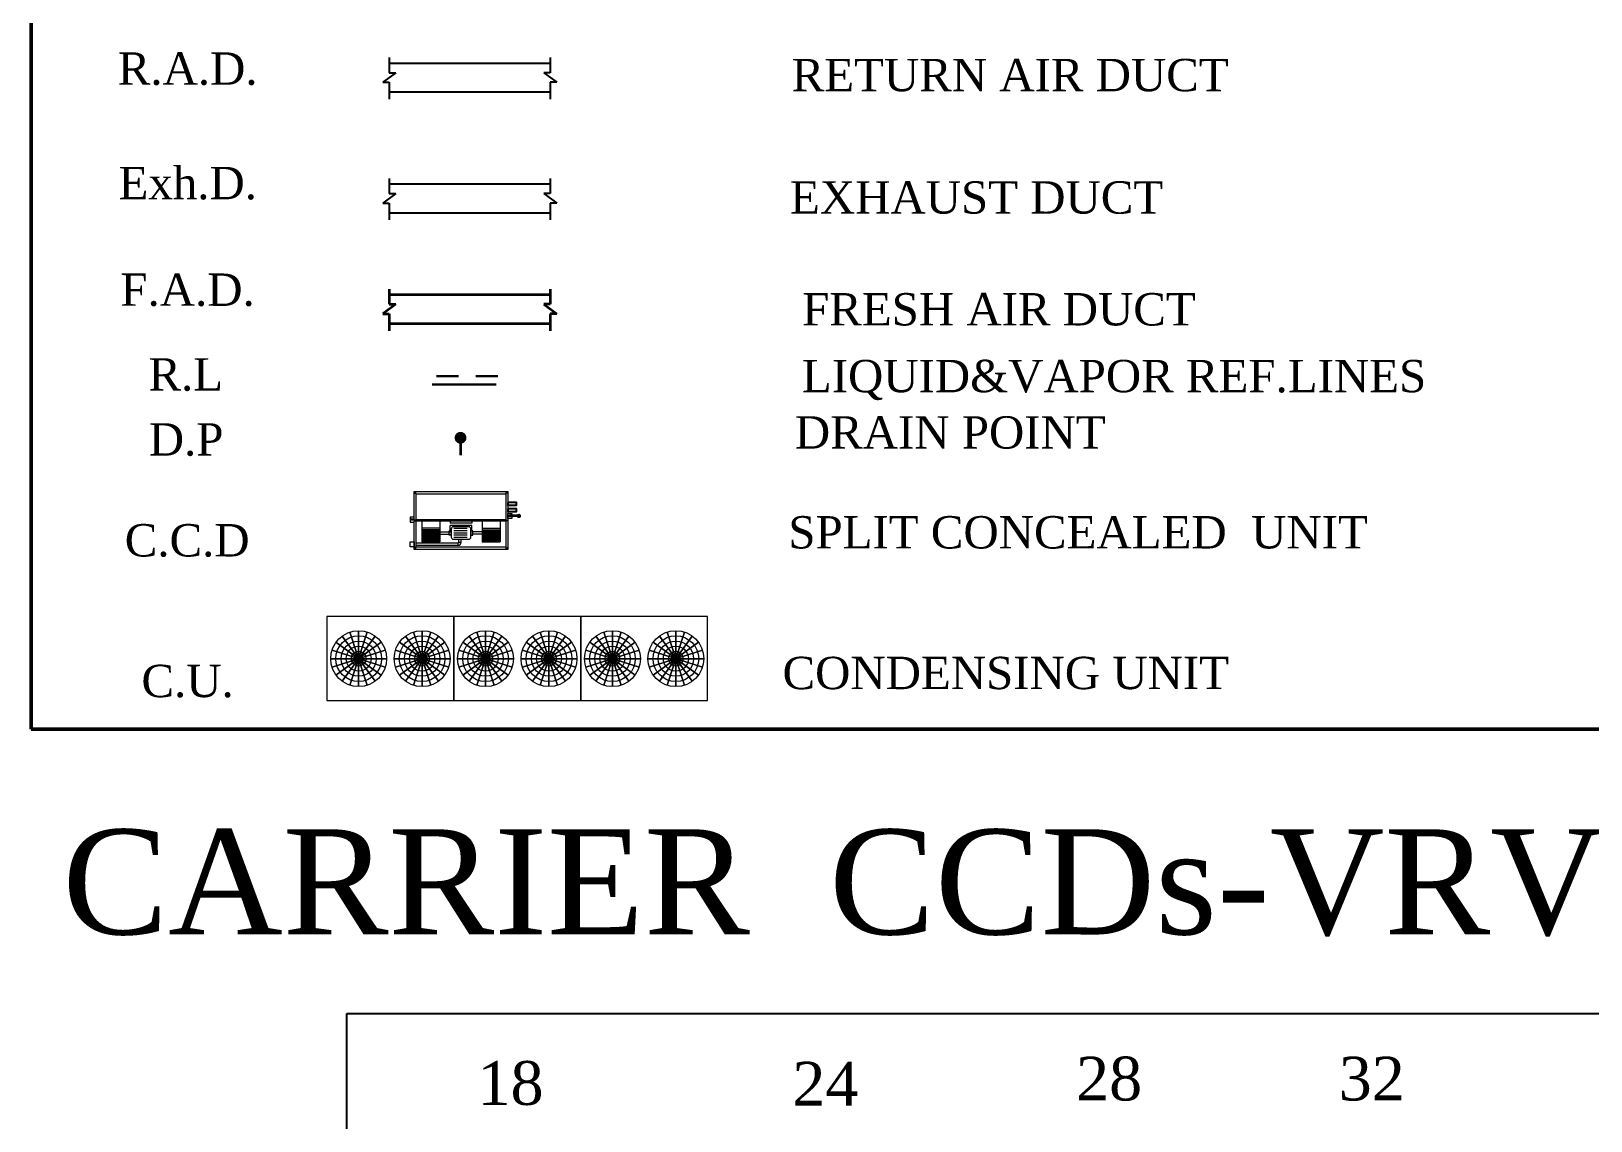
# Model space of a CAD drawing. Extents: x 847 to 949, y 444 to 823.
# Drawn here: x 929.71 to 938.63, y 798.67 to 804.9 of the extents above; entities that cross this region are included whole.
import ezdxf

# ---------------------------------------------------------------- set-up
doc = ezdxf.new("R2010")
doc.units = 0
doc.header["$MEASUREMENT"] = 0
for name, pattern in [('DASHDOT', [25.4, 12.7, -6.35, 0, -6.35]), ('DASHED', [19.05, 12.7, -6.35]), ('HIDDEN', [0.375, 0.25, -0.125]), ('HIDDEN-Z', [3, 2, -1])]:
    doc.linetypes.add(name, pattern=pattern)
for name, color, linetype in [('01_AC-EQUIP', 206, 'CONTINUOUS'), ('04_AC-R.DUCT', 6, 'CONTINUOUS'), ('M-CH-WP-R', 40, 'HIDDEN-Z'), ('M-CH-WP-S', 142, 'CONTINUOUS'), ('M-DUCT-SA', 5, 'CONTINUOUS')]:
    doc.layers.add(name, color=color, linetype=linetype)
for name, color, linetype, lineweight in [('04-AC_F.A.DUCT', 4, 'CONTINUOUS', 35), ('A-SHEET-2', 1, 'CONTINUOUS', 50), ('AC-TEXT', 15, 'CONTINUOUS', 30), ('AC.REF(R). PIPING', 94, 'DASHED', 30), ('AC.REF(S). PIPING', 3, 'CONTINUOUS', 30), ('AREA', 42, 'CONTINUOUS', 18), ('WIRRING', 252, 'CONTINUOUS', 13)]:
    doc.layers.add(name, color=color, linetype=linetype, lineweight=lineweight)
doc.styles.add('AC', font='romans.shx', dxfattribs={"height": 0.2})

# ---------------------------------------------------------------- blocks, each defined once
blk = doc.blocks.new('A$C79D946D2')
at = {"layer": '01_AC-EQUIP', "color": 1, "lineweight": 20}
for p, q in [((0.071, 0.696), (0.05, 0.696)), ((0.06, 0.703), (0.06, 0.689)), ((1.175, 0.696), (1.196, 0.696)), ((1.186, 0.703), (1.186, 0.689)), ((1.199, 0.355), (0.046, 0.355)), ((0.071, 0.355), (0.05, 0.355)), ((0.06, 0.362), (0.06, 0.348)), ((1.173, 0.365), (0.073, 0.365)), ((1.173, 0.345), (0.073, 0.345)), ((0.142, 0.345), (0.142, 0.094)), ((0.363, 0.262), (0.142, 0.262)), ((0.363, 0.241), (0.142, 0.241)), ((0.363, 0.224), (0.142, 0.224)), ((0.363, 0.213), (0.142, 0.213)), ((0.363, 0.203), (0.142, 0.203)), ((0.363, 0.192), (0.142, 0.192)), ((0.363, 0.345), (0.363, 0.094)), ((0.363, 0.215), (0.503, 0.215)), ((0.49, 0.345), (0.49, 0.324)), ((0.757, 0.324), (0.49, 0.324)), ((0.757, 0.295), (0.49, 0.295)), ((0.49, 0.227), (0.49, 0.295)), ((0.536, 0.261), (0.7, 0.261)), ((0.536, 0.233), (0.7, 0.233)), ((0.536, 0.205), (0.7, 0.205)), ((0.757, 0.345), (0.757, 0.324)), ((0.757, 0.227), (0.757, 0.295)), ((0.882, 0.215), (0.77, 0.215)), ((0.882, 0.345), (0.882, 0.094)), ((0.882, 0.262), (1.104, 0.262)), ((0.882, 0.241), (1.104, 0.241)), ((0.882, 0.224), (1.104, 0.224)), ((0.882, 0.213), (1.104, 0.213)), ((0.882, 0.203), (1.104, 0.203)), ((0.882, 0.192), (1.104, 0.192)), ((1.104, 0.345), (1.104, 0.094)), ((1.175, 0.355), (1.196, 0.355)), ((1.186, 0.362), (1.186, 0.348)), ((0.046, 0.076), (0.046, 0.076)), ((0.046, 0.048), (0.046, 0.048)), ((0.071, 0.016), (0.05, 0.016)), ((0.06, 0.023), (0.06, 0.009)), ((0.582, 0.076), (0.073, 0.076)), ((0.582, 0.048), (0.073, 0.048)), ((0.363, 0.183), (0.142, 0.183)), ((0.363, 0.175), (0.142, 0.175)), ((0.363, 0.165), (0.142, 0.165)), ((0.363, 0.154), (0.142, 0.154)), ((0.363, 0.144), (0.142, 0.144)), ((0.363, 0.135), (0.142, 0.135)), ((0.363, 0.127), (0.142, 0.127)), ((0.363, 0.12), (0.142, 0.12)), ((0.363, 0.115), (0.142, 0.115)), ((0.363, 0.11), (0.142, 0.11)), ((0.363, 0.107), (0.142, 0.107)), ((0.363, 0.103), (0.142, 0.103)), ((0.363, 0.1), (0.142, 0.1)), ((0.363, 0.098), (0.142, 0.098)), ((0.363, 0.094), (0.142, 0.094)), ((0.363, 0.187), (0.503, 0.187)), ((0.536, 0.177), (0.7, 0.177)), ((0.536, 0.149), (0.7, 0.149)), ((0.582, 0.076), (0.582, 0.048)), ((0.596, 0.09), (0.596, 0.124)), ((0.596, 0.09), (0.624, 0.09)), ((0.624, 0.09), (0.624, 0.124)), ((0.882, 0.187), (0.77, 0.187)), ((0.882, 0.183), (1.104, 0.183)), ((0.882, 0.175), (1.104, 0.175)), ((0.882, 0.165), (1.104, 0.165)), ((0.882, 0.154), (1.104, 0.154)), ((0.882, 0.144), (1.104, 0.144)), ((0.882, 0.135), (1.104, 0.135)), ((0.882, 0.127), (1.104, 0.127)), ((0.882, 0.12), (1.104, 0.12)), ((0.882, 0.115), (1.104, 0.115)), ((0.882, 0.11), (1.104, 0.11)), ((0.882, 0.107), (1.104, 0.107)), ((0.882, 0.103), (1.104, 0.103)), ((0.882, 0.1), (1.104, 0.1)), ((0.882, 0.098), (1.104, 0.098)), ((0.882, 0.094), (1.104, 0.094)), ((1.175, 0.016), (1.196, 0.016)), ((1.186, 0.023), (1.186, 0.009))]:
    blk.add_line(p, q, dxfattribs=at)
at = {"layer": '01_AC-EQUIP', "color": 1, "linetype": 'DASHDOT', "lineweight": 20}
for p, q in [((0.363, 0.175), (0.142, 0.175)), ((0.882, 0.175), (1.104, 0.175))]:
    blk.add_line(p, q, dxfattribs=at)
at = {"layer": '01_AC-EQUIP', "color": 1, "lineweight": 20}
for points in [[(1.199, 0.71), (1.199, 0), (0.046, 0), (0.046, 0.71)], [(0.046, 0.365), (0.046, 0.71), (1.199, 0.71), (1.199, 0.365)], [(0.073, 0.365), (0.073, 0.684), (1.173, 0.684), (1.173, 0.365)], [(1.173, 0.345), (1.173, 0.027), (0.073, 0.027), (0.073, 0.345)]]:
    blk.add_lwpolyline(points, dxfattribs=at)
for points in [[(0, 0.335), (0.046, 0.335), (0.046, 0.398), (0, 0.398)], [(1.246, 0.378), (1.199, 0.378), (1.199, 0.441), (1.246, 0.441)], [(0.503, 0.175), (0.477, 0.175), (0.477, 0.227), (0.503, 0.227)], [(0.744, 0.175), (0.77, 0.175), (0.77, 0.227), (0.744, 0.227)], [(0, 0.095), (0.046, 0.095), (0.046, 0.032), (0, 0.032)]]:
    blk.add_lwpolyline(points, close=True, dxfattribs=at)
blk.add_lwpolyline([(0.531, 0.124), (0.716, 0.124, 0.414214), (0.744, 0.152), (0.744, 0.25, 0.414214), (0.716, 0.278), (0.531, 0.278, 0.414214), (0.503, 0.25), (0.503, 0.152, 0.414214)], format="xyb", close=True, dxfattribs=at)
for centre in [(1.223, 0.411), (0.023, 0.368)]:
    blk.add_circle(centre, 0.0098, dxfattribs=at)
for radius in [0.014, 0.042]:
    blk.add_arc((0.582, 0.09), radius, 270.0006, 0.0006, dxfattribs=at)
at = {"layer": '01_AC-EQUIP', "color": 1, "lineweight": 20, "extrusion": (0, 0, -1)}
for centre, major_axis, start_param, end_param in [((0.06, 0.696), (0.00835, 0), 4.712389, 10.995574), ((0.06, 0.696), (0.00474, 0), -1.570796, 4.712389), ((0.06, 0.355), (0.00835, 0), 4.712389, 10.995574), ((0.06, 0.355), (0.00474, 0), -1.570796, 4.712389), ((0.06, 0.016), (0.00835, 0), 4.712389, 10.995574), ((0.06, 0.016), (0.00474, 0), -1.570796, 4.712389)]:
    blk.add_ellipse(centre, major_axis=major_axis, ratio=0.646018, start_param=start_param, end_param=end_param, dxfattribs=at)
at = {"layer": '01_AC-EQUIP', "color": 1, "lineweight": 20}
for centre, major_axis, start_param, end_param in [((1.186, 0.696), (-0.00835, 0), 4.712389, 10.995574), ((1.186, 0.696), (-0.00474, 0), -1.570796, 4.712389), ((1.186, 0.355), (-0.00835, 0), 4.712389, 10.995574), ((1.186, 0.355), (-0.00474, 0), -1.570796, 4.712389), ((1.186, 0.016), (-0.00835, 0), 4.712389, 10.995574), ((1.186, 0.016), (-0.00474, 0), -1.570796, 4.712389)]:
    blk.add_ellipse(centre, major_axis=major_axis, ratio=0.646018, start_param=start_param, end_param=end_param, dxfattribs=at)
at = {"layer": '04-AC_F.A.DUCT', "color": 4}
blk.add_line((1.334, 0.411), (1.223, 0.411), dxfattribs=at)
at = {"layer": '04-AC_F.A.DUCT', "color": 4, "const_width": 0.0265}
blk.add_lwpolyline([(1.332, 0.424, 1), (1.337, 0.398, 1)], format="xyb", close=True, dxfattribs=at)
at = {"layer": 'M-CH-WP-R', "color": 6, "linetype": 'ByBlock', "ltscale": 1.5}
blk.add_lwpolyline([(1.199, 0.577), (1.199, 0.545), (1.305, 0.545), (1.305, 0.577)], close=True, dxfattribs=at)
at = {"layer": 'M-CH-WP-S', "color": 5, "linetype": 'ByBlock', "ltscale": 1.5}
blk.add_lwpolyline([(1.199, 0.498), (1.199, 0.466), (1.305, 0.466), (1.305, 0.498)], close=True, dxfattribs=at)
blk = doc.blocks.new('WEWE')
at = {"layer": '04-AC_F.A.DUCT', "lineweight": 0}
for p, q in [((1045.926, -331.56), (1045.516, -332.124)), ((1045.926, -332.124), (1045.516, -331.56)), ((1045.516, -332.124), (1045.926, -331.56)), ((1045.516, -331.56), (1045.926, -332.124)), ((1045.829, -331.51), (1045.613, -332.174)), ((1045.829, -332.174), (1045.613, -331.51)), ((1045.613, -332.174), (1045.829, -331.51)), ((1045.613, -331.51), (1045.829, -332.174)), ((1045.721, -331.493), (1045.721, -332.191)), ((1045.721, -332.191), (1045.721, -331.493)), ((1046.053, -331.734), (1045.389, -331.95)), ((1046.053, -331.95), (1045.389, -331.734)), ((1045.389, -331.95), (1046.053, -331.734)), ((1045.389, -331.734), (1046.053, -331.95)), ((1046.003, -331.637), (1045.438, -332.047)), ((1046.003, -332.047), (1045.438, -331.637)), ((1045.438, -332.047), (1046.003, -331.637)), ((1045.438, -331.637), (1046.003, -332.047)), ((1046.07, -331.842), (1045.372, -331.842)), ((1045.372, -331.842), (1046.07, -331.842))]:
    blk.add_line(p, q, dxfattribs=at)
for radius in [0.349, 0.285, 0.22, 0.156, 0.0916, 0.0273]:
    blk.add_circle((1045.721, -331.842), radius, dxfattribs=at)
blk = doc.blocks.new('SSF')
at = {"layer": 'WIRRING', "color": 3, "ltscale": 0.02}
blk.add_lwpolyline([(1050.662, -334.494), (1049.212, -334.494), (1049.212, -335.454), (1050.662, -335.454)], close=True, dxfattribs=at)
at = {"layer": 'AREA', "color": 34, "xscale": 0.9159688019650049, "yscale": 0.9159688019650049, "zscale": 0.9159688019650049}
for p in [(91.726, -31.018), (92.451, -31.018)]:
    blk.add_blockref('WEWE', p, dxfattribs=at)
blk = doc.blocks.new('eddddddddddddddddddddd')
at = {"layer": 'AC.REF(S). PIPING'}
for p in [(-155.936, 698.201, -0.027), (-154.486, 698.201, -0.027), (-153.036, 698.201, -0.027)]:
    blk.add_blockref('SSF', p, dxfattribs=at)

msp = doc.modelspace()

# ---------------------------------------------------------------- linework, layer by layer
at = {"layer": '04-AC_F.A.DUCT'}
for p, q in [((931.7601, 803.4221), (931.7601, 803.3363)), ((932.6804, 803.4221), (932.6804, 803.3363)), ((931.7976, 803.3363), (931.7226, 803.2813)), ((931.7601, 803.3913), (932.6804, 803.3913)), ((931.7601, 803.3363), (931.7976, 803.3363)), ((932.6804, 803.3363), (932.6429, 803.3363)), ((932.6429, 803.3363), (932.718, 803.2813)), ((931.7226, 803.2813), (931.7601, 803.2813)), ((931.7601, 803.2813), (931.7601, 803.185)), ((931.7601, 803.2263), (932.6804, 803.2263)), ((932.6804, 803.2813), (932.6804, 803.185)), ((932.718, 803.2813), (932.6804, 803.2813))]:
    msp.add_line(p, q, dxfattribs=at)
at = {"layer": '04-AC_F.A.DUCT', "color": 51}
msp.add_line((932.1673, 802.5731), (932.1673, 802.4733), dxfattribs=at)
at = {"layer": '04-AC_F.A.DUCT', "color": 51, "const_width": 0.0337}
msp.add_lwpolyline([(932.1673, 802.59, 1), (932.1673, 802.5563, 1)], format="xyb", close=True, dxfattribs=at)
at = {"layer": '04_AC-R.DUCT', "color": 6}
for p, q in [((931.7601, 804.745), (931.7601, 804.6591)), ((932.6804, 804.745), (932.6804, 804.6591)), ((931.7976, 804.6591), (931.7226, 804.6041)), ((931.7601, 804.7141), (932.6804, 804.7141)), ((931.7601, 804.6591), (931.7976, 804.6591)), ((932.6804, 804.6591), (932.6429, 804.6591)), ((932.6429, 804.6591), (932.718, 804.6041)), ((931.7226, 804.6041), (931.7601, 804.6041)), ((931.7601, 804.6041), (931.7601, 804.5078)), ((932.6804, 804.6041), (932.6804, 804.5078)), ((932.718, 804.6041), (932.6804, 804.6041)), ((931.7601, 804.5492), (932.6804, 804.5492))]:
    msp.add_line(p, q, dxfattribs=at)
at = {"layer": '04_AC-R.DUCT', "color": 1}
for p, q in [((931.7601, 804.0547), (931.7601, 803.9689)), ((931.7601, 804.0239), (932.6804, 804.0239)), ((932.6804, 804.0547), (932.6804, 803.9689)), ((931.7976, 803.9689), (931.7226, 803.9139)), ((931.7601, 803.9689), (931.7976, 803.9689)), ((932.6804, 803.9689), (932.6429, 803.9689)), ((932.6429, 803.9689), (932.718, 803.9139)), ((931.7226, 803.9139), (931.7601, 803.9139)), ((931.7601, 803.9139), (931.7601, 803.8176)), ((931.7601, 803.8589), (932.6804, 803.8589)), ((932.6804, 803.9139), (932.6804, 803.8176)), ((932.718, 803.9139), (932.6804, 803.9139))]:
    msp.add_line(p, q, dxfattribs=at)
at = {"layer": 'A-SHEET-2', "color": 7, "linetype": 'ByBlock', "ltscale": 0.05}
msp.add_lwpolyline([(929.7141, 800.9087), (940.5568, 800.9087), (940.5568, 819.1428), (929.7141, 819.1428)], close=True, dxfattribs=at)
at = {"layer": 'AC.REF(R). PIPING', "linetype": 'HIDDEN', "ltscale": 0.5}
msp.add_line((932.3803, 802.926), (932.0056, 802.926), dxfattribs=at)
at = {"layer": 'AC.REF(S). PIPING'}
msp.add_line((932.3703, 802.8781), (932.0056, 802.8781), dxfattribs=at)
at = {"layer": 'M-DUCT-SA', "color": 7, "linetype": 'ByBlock'}
msp.add_lwpolyline([(931.5185, 799.2832), (939.0137, 799.2832), (939.0137, 797.2252), (931.5185, 797.2252)], close=True, dxfattribs=at)

# ---------------------------------------------------------------- block references
at = {"layer": '01_AC-EQUIP', "linetype": 'Continuous', "xscale": 0.4647887323999384, "yscale": 0.4647887323999384, "zscale": 0.4647887323999384}
msp.add_blockref('A$C79D946D2', (931.8805, 801.9355), dxfattribs=at)
at = {"layer": '01_AC-EQUIP', "color": 1, "lineweight": 20, "xscale": 0.5, "yscale": 0.5, "zscale": 0.5}
msp.add_blockref('eddddddddddddddddddddd', (484.7663, 619.6981, 0.0134), dxfattribs=at)

# ---------------------------------------------------------------- texts
at = {"layer": 'A-SHEET-2', "ltscale": 0.05, "char_height": 0.111281, "attachment_point": 7, "style": 'AC'}
for s, insert, width in [('\\pi2.1194;{\\fTimes New Roman|b0|i0|c0|p18;\\H1.661x;R.A.D.\\A1;\\H0.60205x; }', (928.0894, 804.5864), 4.995791), ('\\pi1.8916;{\\fTimes New Roman|b0|i0|c0|p18;\\H1.661x;RETURN AIR DUCT}', (932.1679, 804.5505), 6.21298), ('\\pi2.1238;{\\fTimes New Roman|b0|i0|c0|p18;\\H1.661x;Exh.D.}', (928.0894, 803.9323), 4.995791), ('\\pi2.0703;{\\fTimes New Roman|b0|i0|c0|p18;\\H1.661x;EXHAUST DUCT}', (931.9797, 803.8512), 6.21298), ('\\pi2.1344;{\\fTimes New Roman|b0|i0|c0|p18;\\H1.661x;F.A.D.\\A1;\\H0.60205x; }', (928.0894, 803.3231), 4.995791), ('\\pi2.0127;{\\fTimes New Roman|b0|i0|c0|p18;\\H1.661x;FRESH AIR DUCT}', (932.1064, 803.2123), 6.21298), ('\\pi2.2947;{\\fTimes New Roman|b0|i0|c0|p18;\\H1.661x;R.L}', (928.0894, 802.8391), 4.995791), ('\\pi1.3728;{\\fTimes New Roman|b0|i0|c0|p18;\\H1.661x;LIQUID&VAPOR REF.LINES}', (932.7451, 802.7877), 6.21298), ('\\pi2.2442;{\\fTimes New Roman|b0|i0|c0|p18;\\H1.661x;DRAIN POINT}', (931.8336, 802.5088), 6.21298), ('\\pi2.2965;{\\fTimes New Roman|b0|i0|c0|p18;\\H1.661x;D.P}', (928.0894, 802.4675), 4.995791), ('\\pi2.1592;{\\fTimes New Roman|b0|i0|c0|p18;\\H1.661x;C.C.D}', (928.0894, 801.8912), 4.995791), ('\\pi1.4999;{\\fTimes New Roman|b0|i0|c0|p18;\\H1.661x;SPLIT CONCEALED  UNIT}', (932.5405, 801.9381), 6.21298), ('\\pi2.2547;{\\fTimes New Roman|b0|i0|c0|p18;\\H1.661x;C.U.}', (928.0894, 801.0875), 4.995791), ('\\pi1.8678;{\\fTimes New Roman|b0|i0|c0|p18;\\H1.661x;CONDENSING UNIT}', (932.1394, 801.1344), 6.21298)]:
    msp.add_mtext(s, dxfattribs=dict(at, insert=insert, width=width))
at = {"layer": 'AC-TEXT', "color": 34, "linetype": 'Continuous', "style": 'AC'}
for s, insert, char_height, width, attachment_point in [('\\A1;{\\fTimes New Roman|b0|i0|c0|p18;\\C3;CARRIER  CCDs-VRV RYPE}', (929.8927, 800.3363), 0.6, 13.171531, 1), ('\\A1;{\\fTimes New Roman|b0|i0|c0|p18;\\C256;28}', (935.6848, 798.7833), 0.25, 3.951459, 7), ('\\A1;{\\fTimes New Roman|b0|i0|c0|p18;\\C256;32}', (937.1855, 798.7833), 0.25, 3.951459, 7), ('\\A1;{\\fTimes New Roman|b0|i0|c0|p18;\\C256;18}', (932.2642, 798.758), 0.25, 3.951459, 7), ('\\A1;{\\fTimes New Roman|b0|i0|c0|p18;\\C256;24}', (934.0635, 798.758), 0.25, 3.951459, 7)]:
    msp.add_mtext(s, dxfattribs=dict(at, insert=insert, char_height=char_height, width=width, attachment_point=attachment_point))

doc.saveas('drawing.dxf')
